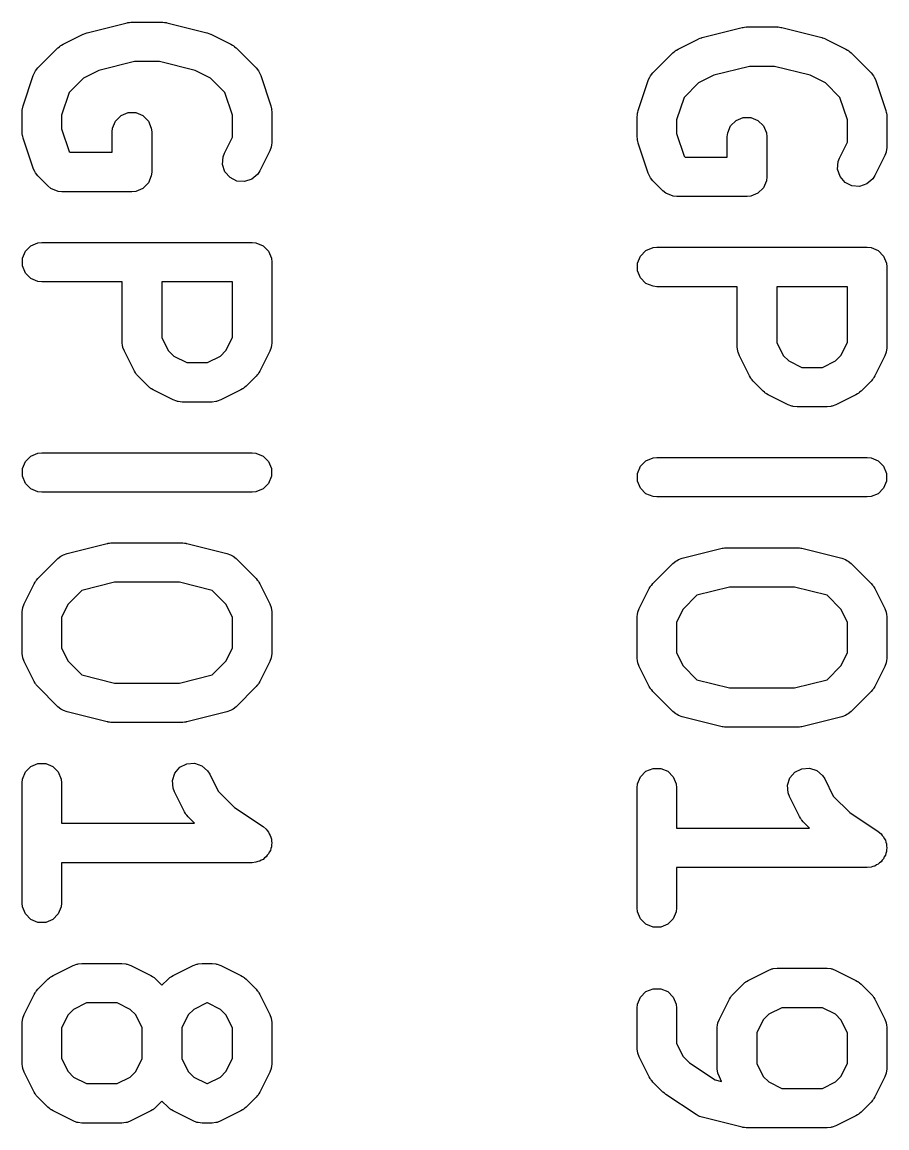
# Model space of a CAD drawing. Extents: x 90.4 to 161.7, y -143.1 to -81.8.
# Drawn here: x 116.816 to 120.106, y -139.76 to -135.553 of the extents above; entities that cross this region are included whole.
import ezdxf

# ---------------------------------------------------------------- set-up
doc = ezdxf.new("R2010")
doc.units = 0
doc.layers.add('BLACK', color=7, linetype='CONTINUOUS')

msp = doc.modelspace()

# ---------------------------------------------------------------- linework, layer by layer
at = {"layer": 'BLACK', "linetype": 'CONTINUOUS'}
for p, q in [((117.063504, -135.593803), (117.215886, -135.555707)), ((117.215886, -135.555707), (117.218422, -135.555331)), ((117.218422, -135.555331), (117.219444, -135.554909)), ((117.219444, -135.554909), (117.224956, -135.554366)), ((117.224956, -135.554366), (117.23043, -135.553557)), ((117.23043, -135.553557), (117.231522, -135.553719)), ((117.231522, -135.553719), (117.234076, -135.553468)), ((117.234076, -135.553468), (117.348362, -135.553468)), ((117.348362, -135.553468), (117.350915, -135.553719)), ((117.350915, -135.553719), (117.352008, -135.553557)), ((117.352008, -135.553557), (117.357482, -135.554366)), ((117.357482, -135.554366), (117.362994, -135.554909)), ((117.362994, -135.554909), (117.364014, -135.555331)), ((117.364014, -135.555331), (117.366553, -135.555707)), ((117.366553, -135.555707), (117.518934, -135.593803)), ((119.403302, -135.612224), (119.555684, -135.574128)), ((119.555684, -135.574128), (119.55822, -135.573752)), ((119.55822, -135.573752), (119.559242, -135.57333)), ((119.559242, -135.57333), (119.564754, -135.572787)), ((119.564754, -135.572787), (119.570228, -135.571978)), ((119.570228, -135.571978), (119.57132, -135.57214)), ((119.57132, -135.57214), (119.573874, -135.571889)), ((119.573874, -135.571889), (119.68816, -135.571889)), ((119.68816, -135.571889), (119.690713, -135.57214)), ((119.690713, -135.57214), (119.691806, -135.571978)), ((119.691806, -135.571978), (119.69728, -135.572787)), ((119.69728, -135.572787), (119.702792, -135.57333)), ((119.702792, -135.57333), (119.703812, -135.573752)), ((119.703812, -135.573752), (119.706351, -135.574128)), ((119.706351, -135.574128), (119.858732, -135.612224)), ((116.971964, -135.637577), (117.048154, -135.599482)), ((117.048154, -135.599482), (117.049223, -135.599072)), ((117.049223, -135.599072), (117.049659, -135.59875)), ((117.049659, -135.59875), (117.05581, -135.596551)), ((117.05581, -135.596551), (117.061886, -135.594227)), ((117.061886, -135.594227), (117.062424, -135.594188)), ((117.062424, -135.594188), (117.063504, -135.593803)), ((117.518934, -135.593803), (117.520013, -135.594188)), ((117.520013, -135.594188), (117.520552, -135.594227)), ((117.520552, -135.594227), (117.526627, -135.596551)), ((117.526627, -135.596551), (117.532779, -135.59875)), ((117.532779, -135.59875), (117.533214, -135.599072)), ((117.533214, -135.599072), (117.534284, -135.599482)), ((117.534284, -135.599482), (117.610475, -135.637577)), ((119.311762, -135.655998), (119.387952, -135.617903)), ((119.387952, -135.617903), (119.389021, -135.617493)), ((119.389021, -135.617493), (119.389457, -135.617171)), ((119.389457, -135.617171), (119.395608, -135.614972)), ((119.395608, -135.614972), (119.401684, -135.612648)), ((119.401684, -135.612648), (119.402222, -135.612609)), ((119.402222, -135.612609), (119.403302, -135.612224)), ((119.858732, -135.612224), (119.859811, -135.612609)), ((119.859811, -135.612609), (119.86035, -135.612648)), ((119.86035, -135.612648), (119.866425, -135.614972)), ((119.866425, -135.614972), (119.872577, -135.617171)), ((119.872577, -135.617171), (119.873012, -135.617493)), ((119.873012, -135.617493), (119.874082, -135.617903)), ((119.874082, -135.617903), (119.950273, -135.655998)), ((116.876282, -135.727816), (116.952472, -135.651626)), ((116.952472, -135.651626), (116.958222, -135.646905)), ((116.958222, -135.646905), (116.959521, -135.645409)), ((116.959521, -135.645409), (116.961775, -135.643989)), ((116.961775, -135.643989), (116.963837, -135.642298)), ((116.963837, -135.642298), (116.965669, -135.641539)), ((116.965669, -135.641539), (116.971964, -135.637577)), ((117.610475, -135.637577), (117.616774, -135.641541)), ((117.616774, -135.641541), (117.618602, -135.642299)), ((117.618602, -135.642299), (117.620658, -135.643987)), ((117.620658, -135.643987), (117.622918, -135.645409)), ((117.622918, -135.645409), (117.624217, -135.646907)), ((117.624217, -135.646907), (117.629967, -135.651626)), ((117.629967, -135.651626), (117.706157, -135.727816)), ((119.303635, -135.660719), (119.305467, -135.65996)), ((119.305467, -135.65996), (119.311762, -135.655998)), ((119.950273, -135.655998), (119.956572, -135.659962)), ((119.956572, -135.659962), (119.9584, -135.66072)), ((119.21608, -135.746237), (119.29227, -135.670047)), ((119.29227, -135.670047), (119.29802, -135.665326)), ((119.29802, -135.665326), (119.299319, -135.66383)), ((119.299319, -135.66383), (119.301573, -135.66241)), ((119.301573, -135.66241), (119.303635, -135.660719)), ((119.9584, -135.66072), (119.960456, -135.662408)), ((119.960456, -135.662408), (119.962716, -135.66383)), ((119.962716, -135.66383), (119.964015, -135.665328)), ((119.964015, -135.665328), (119.969765, -135.670047)), ((119.969765, -135.670047), (120.045955, -135.746237)), ((116.858164, -135.757132), (116.864158, -135.743706)), ((116.864158, -135.743706), (116.865924, -135.741669)), ((116.865924, -135.741669), (116.866955, -135.739181)), ((116.866955, -135.739181), (116.876282, -135.727816)), ((117.10787, -135.737328), (117.049932, -135.766298)), ((117.243311, -135.703468), (117.10787, -135.737328)), ((117.339127, -135.703468), (117.243311, -135.703468)), ((117.474567, -135.737328), (117.339127, -135.703468)), ((117.532507, -135.766298), (117.474567, -135.737328)), ((117.706157, -135.727816), (117.715485, -135.739181)), ((117.715485, -135.739181), (117.716517, -135.741673)), ((117.716517, -135.741673), (117.718281, -135.743707)), ((117.718281, -135.743707), (117.724275, -135.757132)), ((119.583109, -135.721889), (119.447668, -135.755749)), ((119.678925, -135.721889), (119.583109, -135.721889)), ((119.814365, -135.755749), (119.678925, -135.721889)), ((116.820068, -135.871418), (116.858164, -135.757132)), ((117.049932, -135.766298), (116.994867, -135.821362)), ((117.587571, -135.821362), (117.532507, -135.766298)), ((117.724275, -135.757132), (117.76237, -135.871418)), ((119.159866, -135.889839), (119.197962, -135.775553)), ((119.197962, -135.775553), (119.203956, -135.762127)), ((119.203956, -135.762127), (119.205722, -135.76009)), ((119.205722, -135.76009), (119.206753, -135.757602)), ((119.206753, -135.757602), (119.21608, -135.746237)), ((119.38973, -135.784719), (119.334665, -135.839783)), ((119.447668, -135.755749), (119.38973, -135.784719)), ((119.872305, -135.784719), (119.814365, -135.755749)), ((119.927369, -135.839783), (119.872305, -135.784719)), ((120.045955, -135.746237), (120.055283, -135.757602)), ((120.055283, -135.757602), (120.056315, -135.760094)), ((120.056315, -135.760094), (120.058079, -135.762128)), ((120.058079, -135.762128), (120.064073, -135.775553)), ((120.064073, -135.775553), (120.102168, -135.889839)), ((116.994867, -135.821362), (116.966219, -135.907305)), ((117.616219, -135.907304), (117.587571, -135.821362)), ((119.334665, -135.839783), (119.306017, -135.925726)), ((119.956017, -135.925725), (119.927369, -135.839783)), ((116.816219, -135.895135), (116.816948, -135.887729)), ((116.816219, -135.971326), (116.816219, -135.895135)), ((116.816808, -135.885754), (116.817398, -135.883156)), ((116.816948, -135.887729), (116.816808, -135.885754)), ((116.817398, -135.883156), (116.81766, -135.880503)), ((116.81766, -135.880503), (116.818418, -135.878672)), ((116.818418, -135.878672), (116.820068, -135.871418)), ((116.966219, -135.907305), (116.966219, -135.959154)), ((117.171716, -135.929658), (117.192408, -135.908966)), ((117.192408, -135.908966), (117.219444, -135.897767)), ((117.219444, -135.897767), (117.248708, -135.897767)), ((117.248708, -135.897767), (117.275744, -135.908966)), ((117.275744, -135.908966), (117.296436, -135.929658)), ((117.616219, -135.991716), (117.616219, -135.907304)), ((117.76237, -135.871418), (117.764019, -135.878671)), ((117.764019, -135.878671), (117.764778, -135.880503)), ((117.764778, -135.880503), (117.765039, -135.883157)), ((117.765039, -135.883157), (117.76563, -135.885755)), ((117.76563, -135.885755), (117.765489, -135.887729)), ((117.765489, -135.887729), (117.766219, -135.895135)), ((117.766219, -135.895135), (117.766219, -136.009421)), ((119.156017, -135.913556), (119.156746, -135.90615)), ((119.156606, -135.904175), (119.157196, -135.901577)), ((119.156746, -135.90615), (119.156606, -135.904175)), ((119.157196, -135.901577), (119.157458, -135.898924)), ((119.157458, -135.898924), (119.158216, -135.897093)), ((119.158216, -135.897093), (119.159866, -135.889839)), ((120.102168, -135.889839), (120.103817, -135.897092)), ((120.103817, -135.897092), (120.104576, -135.898924)), ((120.104576, -135.898924), (120.104837, -135.901578)), ((120.104837, -135.901578), (120.105428, -135.904176)), ((120.105428, -135.904176), (120.105287, -135.90615)), ((120.105287, -135.90615), (120.106017, -135.913556)), ((117.160517, -135.956694), (117.171716, -135.929658)), ((117.296436, -135.929658), (117.307635, -135.956694)), ((119.156017, -135.989747), (119.156017, -135.913556)), ((119.306017, -135.925726), (119.306017, -135.977575)), ((119.500315, -135.975115), (119.511514, -135.948079)), ((119.511514, -135.948079), (119.532206, -135.927387)), ((119.532206, -135.927387), (119.559242, -135.916188)), ((119.559242, -135.916188), (119.588506, -135.916188)), ((119.588506, -135.916188), (119.615542, -135.927387)), ((119.615542, -135.927387), (119.636234, -135.948079)), ((119.636234, -135.948079), (119.647433, -135.975115)), ((119.956017, -136.010137), (119.956017, -135.925725)), ((120.106017, -135.913556), (120.106017, -136.027842)), ((116.816948, -135.978731), (116.816219, -135.971326)), ((116.816808, -135.980707), (116.816948, -135.978731)), ((116.817398, -135.983304), (116.816808, -135.980707)), ((116.81766, -135.985958), (116.817398, -135.983304)), ((116.818418, -135.987788), (116.81766, -135.985958)), ((116.820068, -135.995044), (116.818418, -135.987788)), ((116.858164, -136.109328), (116.820068, -135.995044)), ((116.966219, -135.959154), (116.994867, -136.045097)), ((117.159076, -135.971326), (117.160517, -135.956694)), ((117.159076, -136.048707), (117.159076, -135.971326)), ((117.307635, -135.956694), (117.309076, -135.971326)), ((117.309076, -135.971326), (117.309076, -136.123707)), ((117.586042, -136.05207), (117.616219, -135.991716)), ((119.156746, -135.997152), (119.156017, -135.989747)), ((119.306017, -135.977575), (119.334665, -136.063518)), ((119.498874, -135.989747), (119.500315, -135.975115)), ((119.498874, -136.067128), (119.498874, -135.989747)), ((119.647433, -135.975115), (119.648874, -135.989747)), ((119.648874, -135.989747), (119.648874, -136.142128)), ((117.763556, -136.02923), (117.758301, -136.042962)), ((117.763746, -136.026542), (117.763556, -136.02923)), ((117.764778, -136.024053), (117.763746, -136.026542)), ((117.766219, -136.009421), (117.764778, -136.024053)), ((119.156606, -135.999128), (119.156746, -135.997152)), ((119.157196, -136.001725), (119.156606, -135.999128)), ((119.157458, -136.004379), (119.157196, -136.001725)), ((119.158216, -136.006209), (119.157458, -136.004379)), ((119.159866, -136.013465), (119.158216, -136.006209)), ((119.197962, -136.127749), (119.159866, -136.013465)), ((119.92584, -136.070491), (119.956017, -136.010137)), ((120.106017, -136.027842), (120.104576, -136.042474)), ((116.994867, -136.045097), (116.998477, -136.048707)), ((116.998477, -136.048707), (117.159076, -136.048707)), ((117.578713, -136.094992), (117.580787, -136.065802)), ((117.580787, -136.065802), (117.586042, -136.05207)), ((117.758301, -136.042962), (117.720206, -136.119152)), ((119.334665, -136.063518), (119.338275, -136.067128)), ((119.338275, -136.067128), (119.498874, -136.067128)), ((119.920585, -136.084223), (119.92584, -136.070491)), ((120.098099, -136.061383), (120.060004, -136.137573)), ((120.103354, -136.047651), (120.098099, -136.061383)), ((120.103544, -136.044963), (120.103354, -136.047651)), ((120.104576, -136.042474), (120.103544, -136.044963)), ((116.864158, -136.122754), (116.858164, -136.109328)), ((116.865923, -136.124789), (116.864158, -136.122754)), ((117.587967, -136.122753), (117.578713, -136.094992)), ((117.60714, -136.144861), (117.587967, -136.122753)), ((117.720206, -136.119152), (117.712374, -136.131595)), ((119.918511, -136.113413), (119.920585, -136.084223)), ((119.927765, -136.141174), (119.918511, -136.113413)), ((116.866954, -136.127278), (116.865923, -136.124789)), ((116.876281, -136.138643), (116.866954, -136.127278)), ((116.914376, -136.176739), (116.876281, -136.138643)), ((117.307635, -136.138339), (117.296436, -136.165375)), ((117.309076, -136.123707), (117.307635, -136.138339)), ((117.633315, -136.157948), (117.60714, -136.144861)), ((117.662505, -136.160022), (117.633315, -136.157948)), ((117.690266, -136.150768), (117.662505, -136.160022)), ((117.712374, -136.131595), (117.690266, -136.150768)), ((119.203956, -136.141175), (119.197962, -136.127749)), ((119.205721, -136.14321), (119.203956, -136.141175)), ((119.206752, -136.145699), (119.205721, -136.14321)), ((119.216079, -136.157064), (119.206752, -136.145699)), ((119.254174, -136.19516), (119.216079, -136.157064)), ((119.647433, -136.15676), (119.636234, -136.183796)), ((119.648874, -136.142128), (119.647433, -136.15676)), ((119.946938, -136.163282), (119.927765, -136.141174)), ((119.973113, -136.176369), (119.946938, -136.163282)), ((120.052172, -136.150016), (120.030064, -136.169189)), ((120.060004, -136.137573), (120.052172, -136.150016)), ((116.925741, -136.186067), (116.914376, -136.176739)), ((116.952777, -136.197266), (116.925741, -136.186067)), ((116.952778, -136.197266), (116.952777, -136.197266)), ((116.96741, -136.198707), (116.952778, -136.197266)), ((117.234076, -136.198707), (116.96741, -136.198707)), ((117.248708, -136.197266), (117.234076, -136.198707)), ((117.275744, -136.186067), (117.248708, -136.197266)), ((117.296436, -136.165375), (117.275744, -136.186067)), ((119.265539, -136.204488), (119.254174, -136.19516)), ((119.292575, -136.215687), (119.265539, -136.204488)), ((119.615542, -136.204488), (119.588506, -136.215687)), ((119.636234, -136.183796), (119.615542, -136.204488)), ((120.002303, -136.178443), (119.973113, -136.176369)), ((120.030064, -136.169189), (120.002303, -136.178443)), ((119.292576, -136.215687), (119.292575, -136.215687)), ((119.307208, -136.217128), (119.292576, -136.215687)), ((119.573874, -136.217128), (119.307208, -136.217128)), ((119.588506, -136.215687), (119.573874, -136.217128)), ((116.828859, -136.424896), (116.849551, -136.404204)), ((116.849551, -136.404204), (116.876587, -136.393005)), ((116.876587, -136.393005), (116.891219, -136.391564)), ((116.891219, -136.391564), (117.691219, -136.391564)), ((117.691219, -136.391564), (117.705851, -136.393005)), ((117.705851, -136.393005), (117.732887, -136.404204)), ((117.732887, -136.404204), (117.753579, -136.424896)), ((119.189349, -136.422625), (119.216385, -136.411426)), ((119.216385, -136.411426), (119.231017, -136.409985)), ((119.231017, -136.409985), (120.031017, -136.409985)), ((120.031017, -136.409985), (120.045649, -136.411426)), ((120.045649, -136.411426), (120.072685, -136.422625)), ((116.81766, -136.451932), (116.828859, -136.424896)), ((116.81766, -136.481196), (116.81766, -136.451932)), ((117.753579, -136.424896), (117.764778, -136.451932)), ((117.764778, -136.451932), (117.766219, -136.466564)), ((119.157458, -136.470353), (119.168657, -136.443317)), ((119.168657, -136.443317), (119.189349, -136.422625)), ((120.072685, -136.422625), (120.093377, -136.443317)), ((120.093377, -136.443317), (120.104576, -136.470353)), ((116.828859, -136.508232), (116.81766, -136.481196)), ((117.766219, -136.466564), (117.766219, -136.771326)), ((119.157458, -136.499617), (119.157458, -136.470353)), ((119.168657, -136.526653), (119.157458, -136.499617)), ((120.104576, -136.470353), (120.106017, -136.484985)), ((120.106017, -136.484985), (120.106017, -136.789747)), ((116.849551, -136.528924), (116.828859, -136.508232)), ((116.876587, -136.540123), (116.849551, -136.528924)), ((116.891219, -136.541564), (116.876587, -136.540123)), ((117.197172, -136.541564), (116.891219, -136.541564)), ((117.197172, -136.771326), (117.197172, -136.541564)), ((117.616219, -136.541564), (117.347172, -136.541564)), ((117.347172, -136.541564), (117.347172, -136.753621)), ((117.616219, -136.753621), (117.616219, -136.541564)), ((119.189349, -136.547345), (119.168657, -136.526653)), ((119.216385, -136.558544), (119.189349, -136.547345)), ((119.231017, -136.559985), (119.216385, -136.558544)), ((119.53697, -136.559985), (119.231017, -136.559985)), ((119.53697, -136.789747), (119.53697, -136.559985)), ((119.956017, -136.559985), (119.68697, -136.559985)), ((119.68697, -136.559985), (119.68697, -136.772042)), ((119.956017, -136.772042), (119.956017, -136.559985)), ((117.347172, -136.753621), (117.371906, -136.803089)), ((117.591485, -136.803089), (117.616219, -136.753621)), ((117.198613, -136.785958), (117.197172, -136.771326)), ((117.199644, -136.788447), (117.198613, -136.785958)), ((117.199835, -136.791135), (117.199644, -136.788447)), ((117.20509, -136.804867), (117.199835, -136.791135)), ((117.763556, -136.791135), (117.758301, -136.804867)), ((117.763746, -136.788447), (117.763556, -136.791135)), ((117.764778, -136.785958), (117.763746, -136.788447)), ((117.766219, -136.771326), (117.764778, -136.785958)), ((119.538411, -136.804379), (119.53697, -136.789747)), ((119.68697, -136.772042), (119.711704, -136.82151)), ((119.931283, -136.82151), (119.956017, -136.772042)), ((120.106017, -136.789747), (120.104576, -136.804379)), ((117.243185, -136.881057), (117.20509, -136.804867)), ((117.371906, -136.803089), (117.392789, -136.823972)), ((117.392789, -136.823972), (117.442258, -136.848707)), ((117.521133, -136.848707), (117.570602, -136.823971)), ((117.570602, -136.823971), (117.591485, -136.803089)), ((117.758301, -136.804867), (117.720206, -136.881057)), ((119.539442, -136.806868), (119.538411, -136.804379)), ((119.539633, -136.809556), (119.539442, -136.806868)), ((119.544888, -136.823288), (119.539633, -136.809556)), ((119.582983, -136.899478), (119.544888, -136.823288)), ((119.711704, -136.82151), (119.732587, -136.842393)), ((119.9104, -136.842392), (119.931283, -136.82151)), ((120.098099, -136.823288), (120.060004, -136.899478)), ((120.103354, -136.809556), (120.098099, -136.823288)), ((120.103544, -136.806868), (120.103354, -136.809556)), ((120.104576, -136.804379), (120.103544, -136.806868)), ((117.442258, -136.848707), (117.521133, -136.848707)), ((119.732587, -136.842393), (119.782056, -136.867128)), ((119.782056, -136.867128), (119.860931, -136.867128)), ((119.860931, -136.867128), (119.9104, -136.842392)), ((117.247149, -136.887356), (117.243185, -136.881057)), ((117.247907, -136.889184), (117.247149, -136.887356)), ((117.249595, -136.89124), (117.247907, -136.889184)), ((117.251017, -136.8935), (117.249595, -136.89124)), ((117.252515, -136.894799), (117.251017, -136.8935)), ((117.257234, -136.900549), (117.252515, -136.894799)), ((117.295329, -136.938644), (117.257234, -136.900549)), ((117.706157, -136.900549), (117.668062, -136.938644)), ((117.710875, -136.894799), (117.706157, -136.900549)), ((117.712374, -136.8935), (117.710875, -136.894799)), ((117.713795, -136.89124), (117.712374, -136.8935)), ((117.715484, -136.889184), (117.713795, -136.89124)), ((117.716241, -136.887356), (117.715484, -136.889184)), ((117.720206, -136.881057), (117.716241, -136.887356)), ((119.586947, -136.905777), (119.582983, -136.899478)), ((119.587705, -136.907605), (119.586947, -136.905777)), ((119.589393, -136.909661), (119.587705, -136.907605)), ((119.590815, -136.911921), (119.589393, -136.909661)), ((119.592313, -136.91322), (119.590815, -136.911921)), ((119.597032, -136.91897), (119.592313, -136.91322)), ((119.635127, -136.957065), (119.597032, -136.91897)), ((120.045955, -136.91897), (120.00786, -136.957065)), ((120.050673, -136.91322), (120.045955, -136.91897)), ((120.052172, -136.911921), (120.050673, -136.91322)), ((120.053593, -136.909661), (120.052172, -136.911921)), ((120.055282, -136.907605), (120.053593, -136.909661)), ((120.056039, -136.905777), (120.055282, -136.907605)), ((120.060004, -136.899478), (120.056039, -136.905777)), ((117.301081, -136.943364), (117.295329, -136.938644)), ((117.302378, -136.94486), (117.301081, -136.943364)), ((117.304632, -136.946279), (117.302378, -136.94486)), ((117.306694, -136.947971), (117.304632, -136.946279)), ((117.308524, -136.948729), (117.306694, -136.947971)), ((117.314821, -136.952693), (117.308524, -136.948729)), ((117.391011, -136.990789), (117.314821, -136.952693)), ((117.64857, -136.952693), (117.572379, -136.990789)), ((117.654866, -136.948729), (117.64857, -136.952693)), ((117.656697, -136.947971), (117.654866, -136.948729)), ((117.658758, -136.946279), (117.656697, -136.947971)), ((117.661013, -136.94486), (117.658758, -136.946279)), ((117.662309, -136.943364), (117.661013, -136.94486)), ((117.668062, -136.938644), (117.662309, -136.943364)), ((119.640879, -136.961785), (119.635127, -136.957065)), ((119.642176, -136.963281), (119.640879, -136.961785)), ((119.64443, -136.9647), (119.642176, -136.963281)), ((120.000811, -136.963281), (119.998556, -136.9647)), ((120.002107, -136.961785), (120.000811, -136.963281)), ((120.00786, -136.957065), (120.002107, -136.961785)), ((117.404743, -136.996044), (117.391011, -136.990789)), ((117.407432, -136.996235), (117.404743, -136.996044)), ((117.409921, -136.997266), (117.407432, -136.996235)), ((117.424553, -136.998707), (117.409921, -136.997266)), ((117.538838, -136.998707), (117.424553, -136.998707)), ((117.55347, -136.997266), (117.538838, -136.998707)), ((117.555958, -136.996235), (117.55347, -136.997266)), ((117.558648, -136.996044), (117.555958, -136.996235)), ((117.572379, -136.990789), (117.558648, -136.996044)), ((119.646492, -136.966392), (119.64443, -136.9647)), ((119.648322, -136.96715), (119.646492, -136.966392)), ((119.654619, -136.971114), (119.648322, -136.96715)), ((119.730809, -137.00921), (119.654619, -136.971114)), ((119.988368, -136.971114), (119.912177, -137.00921)), ((119.994664, -136.96715), (119.988368, -136.971114)), ((119.996495, -136.966392), (119.994664, -136.96715)), ((119.998556, -136.9647), (119.996495, -136.966392)), ((119.744541, -137.014465), (119.730809, -137.00921)), ((119.74723, -137.014656), (119.744541, -137.014465)), ((119.749719, -137.015687), (119.74723, -137.014656)), ((119.764351, -137.017128), (119.749719, -137.015687)), ((119.878636, -137.017128), (119.764351, -137.017128)), ((119.893268, -137.015687), (119.878636, -137.017128)), ((119.895756, -137.014656), (119.893268, -137.015687)), ((119.898446, -137.014465), (119.895756, -137.014656)), ((119.912177, -137.00921), (119.898446, -137.014465)), ((116.828859, -137.224896), (116.849551, -137.204204)), ((116.849551, -137.204204), (116.876587, -137.193005)), ((116.876587, -137.193005), (116.891219, -137.191564)), ((116.891219, -137.191564), (117.691219, -137.191564)), ((117.691219, -137.191564), (117.705851, -137.193005)), ((117.705851, -137.193005), (117.732887, -137.204204)), ((117.732887, -137.204204), (117.753579, -137.224896)), ((119.189349, -137.222625), (119.216385, -137.211426)), ((119.216385, -137.211426), (119.231017, -137.209985)), ((119.231017, -137.209985), (120.031017, -137.209985)), ((120.031017, -137.209985), (120.045649, -137.211426)), ((120.045649, -137.211426), (120.072685, -137.222625)), ((116.81766, -137.251932), (116.828859, -137.224896)), ((116.81766, -137.281196), (116.81766, -137.251932)), ((117.753579, -137.224896), (117.764778, -137.251932)), ((117.764778, -137.251932), (117.764778, -137.281196)), ((119.157458, -137.270353), (119.168657, -137.243317)), ((119.168657, -137.243317), (119.189349, -137.222625)), ((120.072685, -137.222625), (120.093377, -137.243317)), ((120.093377, -137.243317), (120.104576, -137.270353)), ((116.828859, -137.308232), (116.81766, -137.281196)), ((117.764778, -137.281196), (117.753579, -137.308232)), ((119.157458, -137.299617), (119.157458, -137.270353)), ((119.168657, -137.326653), (119.157458, -137.299617)), ((120.104576, -137.299617), (120.093377, -137.326653)), ((120.104576, -137.270353), (120.104576, -137.299617)), ((116.849551, -137.328924), (116.828859, -137.308232)), ((116.876587, -137.340123), (116.849551, -137.328924)), ((116.891219, -137.341564), (116.876587, -137.340123)), ((117.691219, -137.341564), (116.891219, -137.341564)), ((117.705851, -137.340123), (117.691219, -137.341564)), ((117.732887, -137.328924), (117.705851, -137.340123)), ((117.753579, -137.308232), (117.732887, -137.328924)), ((119.189349, -137.347345), (119.168657, -137.326653)), ((120.093377, -137.326653), (120.072685, -137.347345)), ((119.216385, -137.358544), (119.189349, -137.347345)), ((119.231017, -137.359985), (119.216385, -137.358544)), ((120.031017, -137.359985), (119.231017, -137.359985)), ((120.045649, -137.358544), (120.031017, -137.359985)), ((120.072685, -137.347345), (120.045649, -137.358544)), ((116.987314, -137.574755), (117.139696, -137.536659)), ((117.139696, -137.536659), (117.142232, -137.536283)), ((117.142232, -137.536283), (117.143254, -137.535861)), ((117.143254, -137.535861), (117.148766, -137.535318)), ((117.148766, -137.535318), (117.15424, -137.534509)), ((117.15424, -137.534509), (117.155332, -137.534671)), ((117.155332, -137.534671), (117.157886, -137.53442)), ((117.157886, -137.53442), (117.424553, -137.53442)), ((117.424553, -137.53442), (117.427106, -137.534671)), ((117.427106, -137.534671), (117.428199, -137.534509)), ((117.428199, -137.534509), (117.433673, -137.535318)), ((117.433673, -137.535318), (117.439185, -137.535861)), ((117.439185, -137.535861), (117.440205, -137.536283)), ((117.440205, -137.536283), (117.442744, -137.536659)), ((117.442744, -137.536659), (117.595125, -137.574755)), ((119.488564, -137.553739), (119.494038, -137.55293)), ((119.494038, -137.55293), (119.49513, -137.553092)), ((119.49513, -137.553092), (119.497684, -137.552841)), ((119.497684, -137.552841), (119.764351, -137.552841)), ((119.764351, -137.552841), (119.766904, -137.553092)), ((119.766904, -137.553092), (119.767997, -137.55293)), ((119.767997, -137.55293), (119.773471, -137.553739)), ((116.876282, -137.670673), (116.952472, -137.594483)), ((116.952472, -137.594483), (116.963837, -137.585155)), ((116.963837, -137.585155), (116.968989, -137.58302)), ((116.968989, -137.58302), (116.973469, -137.579702)), ((116.973469, -137.579702), (116.987314, -137.574755)), ((117.595125, -137.574755), (117.60897, -137.579702)), ((117.60897, -137.579702), (117.613451, -137.583022)), ((117.613451, -137.583022), (117.618602, -137.585156)), ((117.618602, -137.585156), (117.629967, -137.594483)), ((117.629967, -137.594483), (117.706157, -137.670673)), ((119.313267, -137.598123), (119.327112, -137.593176)), ((119.327112, -137.593176), (119.479494, -137.55508)), ((119.479494, -137.55508), (119.48203, -137.554704)), ((119.48203, -137.554704), (119.483052, -137.554282)), ((119.483052, -137.554282), (119.488564, -137.553739)), ((119.773471, -137.553739), (119.778983, -137.554282)), ((119.778983, -137.554282), (119.780003, -137.554704)), ((119.780003, -137.554704), (119.782542, -137.55508)), ((119.782542, -137.55508), (119.934923, -137.593176)), ((119.934923, -137.593176), (119.948768, -137.598123)), ((119.21608, -137.689094), (119.29227, -137.612904)), ((119.29227, -137.612904), (119.303635, -137.603576)), ((119.303635, -137.603576), (119.308787, -137.601441)), ((119.308787, -137.601441), (119.313267, -137.598123)), ((119.948768, -137.598123), (119.953249, -137.601443)), ((119.953249, -137.601443), (119.9584, -137.603577)), ((119.9584, -137.603577), (119.969765, -137.612904)), ((119.969765, -137.612904), (120.045955, -137.689094)), ((116.868646, -137.679976), (116.870066, -137.677722)), ((116.870066, -137.677722), (116.871561, -137.676425)), ((116.871561, -137.676425), (116.876282, -137.670673)), ((117.706157, -137.670673), (117.710877, -137.676423)), ((117.710877, -137.676423), (117.712374, -137.677722)), ((117.712374, -137.677722), (117.713793, -137.679976)), ((116.824137, -137.766356), (116.862233, -137.690165)), ((116.862233, -137.690165), (116.866196, -137.683868)), ((116.866196, -137.683868), (116.866955, -137.682038)), ((116.866955, -137.682038), (116.868646, -137.679976)), ((117.043848, -137.715238), (116.990954, -137.768132)), ((117.167121, -137.68442), (117.043848, -137.715238)), ((117.415318, -137.68442), (117.167121, -137.68442)), ((117.53859, -137.715238), (117.415318, -137.68442)), ((117.591484, -137.768132), (117.53859, -137.715238)), ((117.713793, -137.679976), (117.715485, -137.682038)), ((117.715485, -137.682038), (117.716243, -137.68387)), ((117.716243, -137.68387), (117.720206, -137.690165)), ((117.720206, -137.690165), (117.758301, -137.766356)), ((119.163935, -137.784777), (119.202031, -137.708586)), ((119.202031, -137.708586), (119.205994, -137.702289)), ((119.205994, -137.702289), (119.206753, -137.700459)), ((119.206753, -137.700459), (119.208444, -137.698397)), ((119.208444, -137.698397), (119.209864, -137.696143)), ((119.209864, -137.696143), (119.211359, -137.694846)), ((119.211359, -137.694846), (119.21608, -137.689094)), ((119.506919, -137.702841), (119.383646, -137.733659)), ((119.755116, -137.702841), (119.506919, -137.702841)), ((119.878388, -137.733659), (119.755116, -137.702841)), ((120.045955, -137.689094), (120.050675, -137.694844)), ((120.050675, -137.694844), (120.052172, -137.696143)), ((120.052172, -137.696143), (120.053591, -137.698397)), ((120.053591, -137.698397), (120.055283, -137.700459)), ((120.055283, -137.700459), (120.056041, -137.702291)), ((120.056041, -137.702291), (120.060004, -137.708586)), ((120.060004, -137.708586), (120.098099, -137.784777)), ((119.383646, -137.733659), (119.330752, -137.786553)), ((119.931282, -137.786553), (119.878388, -137.733659)), ((116.816219, -137.799897), (116.81766, -137.785265)), ((116.816219, -137.952278), (116.816219, -137.799897)), ((116.81766, -137.785265), (116.81869, -137.782776)), ((116.81869, -137.782776), (116.818882, -137.780087)), ((116.818882, -137.780087), (116.824137, -137.766356)), ((116.990954, -137.768132), (116.966219, -137.817602)), ((117.616219, -137.817601), (117.591484, -137.768132)), ((117.758301, -137.766356), (117.763556, -137.780088)), ((117.763556, -137.780088), (117.763746, -137.782775)), ((117.763746, -137.782775), (117.764778, -137.785265)), ((117.764778, -137.785265), (117.766219, -137.799897)), ((117.766219, -137.799897), (117.766219, -137.952278)), ((119.156017, -137.818318), (119.157458, -137.803686)), ((119.157458, -137.803686), (119.158488, -137.801197)), ((119.158488, -137.801197), (119.15868, -137.798508)), ((119.15868, -137.798508), (119.163935, -137.784777)), ((119.330752, -137.786553), (119.306017, -137.836023)), ((119.956017, -137.836022), (119.931282, -137.786553)), ((120.098099, -137.784777), (120.103354, -137.798509)), ((120.103354, -137.798509), (120.103544, -137.801196)), ((120.103544, -137.801196), (120.104576, -137.803686)), ((120.104576, -137.803686), (120.106017, -137.818318)), ((116.966219, -137.817602), (116.966219, -137.934572)), ((117.616219, -137.934573), (117.616219, -137.817601)), ((119.156017, -137.970699), (119.156017, -137.818318)), ((119.306017, -137.836023), (119.306017, -137.952993)), ((119.956017, -137.952994), (119.956017, -137.836022)), ((120.106017, -137.818318), (120.106017, -137.970699)), ((116.81766, -137.96691), (116.816219, -137.952278)), ((116.81869, -137.969398), (116.81766, -137.96691)), ((116.818882, -137.972088), (116.81869, -137.969398)), ((116.824137, -137.98582), (116.818882, -137.972088)), ((116.966219, -137.934572), (116.990953, -137.98404)), ((117.591484, -137.984041), (117.616219, -137.934573)), ((117.763556, -137.972087), (117.758301, -137.985819)), ((117.763746, -137.969399), (117.763556, -137.972087)), ((117.764778, -137.96691), (117.763746, -137.969399)), ((117.766219, -137.952278), (117.764778, -137.96691)), ((119.157458, -137.985331), (119.156017, -137.970699)), ((119.306017, -137.952993), (119.330751, -138.002461)), ((119.931282, -138.002462), (119.956017, -137.952994)), ((120.106017, -137.970699), (120.104576, -137.985331)), ((116.862233, -138.062009), (116.824137, -137.98582)), ((116.990953, -137.98404), (117.043848, -138.036936)), ((117.53859, -138.036936), (117.591484, -137.984041)), ((117.758301, -137.985819), (117.720206, -138.062009)), ((119.158488, -137.987819), (119.157458, -137.985331)), ((119.15868, -137.990509), (119.158488, -137.987819)), ((119.163935, -138.004241), (119.15868, -137.990509)), ((119.202031, -138.08043), (119.163935, -138.004241)), ((119.330751, -138.002461), (119.383646, -138.055357)), ((119.878388, -138.055357), (119.931282, -138.002462)), ((120.098099, -138.00424), (120.060004, -138.08043)), ((120.103354, -137.990508), (120.098099, -138.00424)), ((120.103544, -137.98782), (120.103354, -137.990508)), ((120.104576, -137.985331), (120.103544, -137.98782)), ((117.043848, -138.036936), (117.16712, -138.067754)), ((117.415319, -138.067754), (117.53859, -138.036936)), ((119.383646, -138.055357), (119.506918, -138.086175)), ((119.755117, -138.086175), (119.878388, -138.055357)), ((116.866195, -138.068303), (116.862233, -138.062009)), ((116.866954, -138.070135), (116.866195, -138.068303)), ((116.868647, -138.072197), (116.866954, -138.070135)), ((116.870066, -138.074452), (116.868647, -138.072197)), ((116.871561, -138.075748), (116.870066, -138.074452)), ((116.876282, -138.081501), (116.871561, -138.075748)), ((116.952472, -138.157692), (116.876282, -138.081501)), ((117.16712, -138.067754), (117.415319, -138.067754)), ((117.706158, -138.0815), (117.629967, -138.157692)), ((117.710875, -138.075751), (117.706158, -138.0815)), ((117.712374, -138.074452), (117.710875, -138.075751)), ((117.713795, -138.072193), (117.712374, -138.074452)), ((117.715485, -138.070135), (117.713795, -138.072193)), ((117.716242, -138.068305), (117.715485, -138.070135)), ((117.720206, -138.062009), (117.716242, -138.068305)), ((119.205993, -138.086724), (119.202031, -138.08043)), ((119.206752, -138.088556), (119.205993, -138.086724)), ((119.208445, -138.090618), (119.206752, -138.088556)), ((119.209864, -138.092873), (119.208445, -138.090618)), ((119.211359, -138.094169), (119.209864, -138.092873)), ((119.21608, -138.099922), (119.211359, -138.094169)), ((119.506918, -138.086175), (119.755117, -138.086175)), ((120.050673, -138.094172), (120.045956, -138.099921)), ((120.052172, -138.092873), (120.050673, -138.094172)), ((120.053593, -138.090614), (120.052172, -138.092873)), ((120.055283, -138.088556), (120.053593, -138.090614)), ((120.05604, -138.086726), (120.055283, -138.088556)), ((120.060004, -138.08043), (120.05604, -138.086726)), ((119.29227, -138.176113), (119.21608, -138.099922)), ((120.045956, -138.099921), (119.969765, -138.176113)), ((116.963837, -138.167019), (116.952472, -138.157692)), ((116.968988, -138.169152), (116.963837, -138.167019)), ((116.973469, -138.172473), (116.968988, -138.169152)), ((116.987315, -138.17742), (116.973469, -138.172473)), ((117.139696, -138.215515), (116.987315, -138.17742)), ((117.595124, -138.17742), (117.442743, -138.215515)), ((117.60897, -138.172473), (117.595124, -138.17742)), ((117.613451, -138.169152), (117.60897, -138.172473)), ((117.618602, -138.167019), (117.613451, -138.169152)), ((117.629967, -138.157692), (117.618602, -138.167019)), ((119.303635, -138.18544), (119.29227, -138.176113)), ((119.969765, -138.176113), (119.9584, -138.18544)), ((117.142233, -138.21589), (117.139696, -138.215515)), ((117.143254, -138.216313), (117.142233, -138.21589)), ((117.148756, -138.216854), (117.143254, -138.216313)), ((117.154241, -138.217666), (117.148756, -138.216854)), ((117.155336, -138.217502), (117.154241, -138.217666)), ((117.157886, -138.217754), (117.155336, -138.217502)), ((117.424553, -138.217754), (117.157886, -138.217754)), ((117.427106, -138.217502), (117.424553, -138.217754)), ((117.428198, -138.217665), (117.427106, -138.217502)), ((117.43367, -138.216856), (117.428198, -138.217665)), ((117.439185, -138.216313), (117.43367, -138.216856)), ((117.440206, -138.215889), (117.439185, -138.216313)), ((117.442743, -138.215515), (117.440206, -138.215889)), ((119.308786, -138.187573), (119.303635, -138.18544)), ((119.313267, -138.190894), (119.308786, -138.187573)), ((119.327113, -138.195841), (119.313267, -138.190894)), ((119.479494, -138.233936), (119.327113, -138.195841)), ((119.934922, -138.195841), (119.782541, -138.233936)), ((119.948768, -138.190894), (119.934922, -138.195841)), ((119.953249, -138.187573), (119.948768, -138.190894)), ((119.9584, -138.18544), (119.953249, -138.187573)), ((119.482031, -138.234311), (119.479494, -138.233936)), ((119.483052, -138.234734), (119.482031, -138.234311)), ((119.488554, -138.235275), (119.483052, -138.234734)), ((119.494039, -138.236087), (119.488554, -138.235275)), ((119.495134, -138.235923), (119.494039, -138.236087)), ((119.497684, -138.236175), (119.495134, -138.235923)), ((119.764351, -138.236175), (119.497684, -138.236175)), ((119.766904, -138.235923), (119.764351, -138.236175)), ((119.767996, -138.236086), (119.766904, -138.235923)), ((119.773468, -138.235277), (119.767996, -138.236086)), ((119.778983, -138.234734), (119.773468, -138.235277)), ((119.780004, -138.23431), (119.778983, -138.234734)), ((119.782541, -138.233936), (119.780004, -138.23431)), ((116.828859, -138.405847), (116.849551, -138.385155)), ((116.849551, -138.385155), (116.876587, -138.373956)), ((116.876587, -138.373956), (116.905851, -138.373956)), ((116.905851, -138.373956), (116.932887, -138.385155)), ((116.932887, -138.385155), (116.953579, -138.405847)), ((117.397491, -138.410373), (117.416664, -138.388265)), ((117.416664, -138.388265), (117.442839, -138.375178)), ((117.442839, -138.375178), (117.472029, -138.373104)), ((117.472029, -138.373104), (117.49979, -138.382358)), ((117.49979, -138.382358), (117.521898, -138.401531)), ((119.189349, -138.403576), (119.216385, -138.392377)), ((119.216385, -138.392377), (119.245649, -138.392377)), ((119.245649, -138.392377), (119.272685, -138.403576)), ((119.756462, -138.406686), (119.782637, -138.393599)), ((119.782637, -138.393599), (119.811827, -138.391525)), ((119.811827, -138.391525), (119.839588, -138.400779)), ((116.816219, -138.447515), (116.81766, -138.432883)), ((116.81766, -138.432883), (116.828859, -138.405847)), ((116.953579, -138.405847), (116.964778, -138.432883)), ((116.964778, -138.432883), (116.966219, -138.447515)), ((117.388237, -138.438134), (117.397491, -138.410373)), ((117.521898, -138.401531), (117.52973, -138.413974)), ((117.52973, -138.413974), (117.562382, -138.479278)), ((119.157458, -138.451304), (119.168657, -138.424268)), ((119.168657, -138.424268), (119.189349, -138.403576)), ((119.272685, -138.403576), (119.293377, -138.424268)), ((119.293377, -138.424268), (119.304576, -138.451304)), ((119.728035, -138.456555), (119.737289, -138.428794)), ((119.737289, -138.428794), (119.756462, -138.406686)), ((119.839588, -138.400779), (119.861696, -138.419952)), ((119.861696, -138.419952), (119.869528, -138.432395)), ((119.869528, -138.432395), (119.90218, -138.497699)), ((116.816219, -138.904658), (116.816219, -138.447515)), ((116.966219, -138.447515), (116.966219, -138.601087)), ((117.390311, -138.467324), (117.388237, -138.438134)), ((117.395566, -138.481056), (117.390311, -138.467324)), ((119.156017, -138.465936), (119.157458, -138.451304)), ((119.156017, -138.923079), (119.156017, -138.465936)), ((119.304576, -138.451304), (119.306017, -138.465936)), ((119.306017, -138.465936), (119.306017, -138.619508)), ((119.730109, -138.485745), (119.728035, -138.456555)), ((117.433661, -138.557247), (117.395566, -138.481056)), ((117.562382, -138.479278), (117.624713, -138.54161)), ((119.735364, -138.499477), (119.730109, -138.485745)), ((119.773459, -138.575668), (119.735364, -138.499477)), ((119.90218, -138.497699), (119.964511, -138.560031)), ((117.437625, -138.563546), (117.433661, -138.557247)), ((117.624713, -138.54161), (117.732822, -138.613683)), ((119.964511, -138.560031), (120.07262, -138.632104)), ((116.966219, -138.601087), (117.472058, -138.601087)), ((117.438383, -138.565374), (117.437625, -138.563546)), ((117.440071, -138.56743), (117.438383, -138.565374)), ((117.441493, -138.56969), (117.440071, -138.56743)), ((117.442991, -138.570989), (117.441493, -138.56969)), ((117.44771, -138.576739), (117.442991, -138.570989)), ((117.472058, -138.601087), (117.44771, -138.576739)), ((119.777423, -138.581967), (119.773459, -138.575668)), ((119.778181, -138.583795), (119.777423, -138.581967)), ((119.779869, -138.585851), (119.778181, -138.583795)), ((119.781291, -138.588111), (119.779869, -138.585851)), ((119.782789, -138.58941), (119.781291, -138.588111)), ((119.787508, -138.59516), (119.782789, -138.58941)), ((119.811856, -138.619508), (119.787508, -138.59516)), ((117.732822, -138.613683), (117.732864, -138.613717)), ((117.732864, -138.613717), (117.732887, -138.613727)), ((117.732887, -138.613727), (117.732938, -138.613778)), ((117.732938, -138.613778), (117.744197, -138.622999)), ((117.744197, -138.622999), (117.748328, -138.629168)), ((117.748328, -138.629168), (117.753579, -138.634419)), ((117.753579, -138.634419), (117.756391, -138.641208)), ((117.756391, -138.641208), (117.76048, -138.647314)), ((119.306017, -138.619508), (119.811856, -138.619508)), ((120.07262, -138.632104), (120.072662, -138.632138)), ((120.072662, -138.632138), (120.072685, -138.632148)), ((120.072685, -138.632148), (120.072736, -138.632199)), ((120.072736, -138.632199), (120.083995, -138.64142)), ((120.083995, -138.64142), (120.088126, -138.647589)), ((117.76048, -138.647314), (117.761936, -138.654594)), ((117.761936, -138.654594), (117.764778, -138.661455)), ((117.764778, -138.661455), (117.764778, -138.668804)), ((117.764778, -138.668804), (117.766219, -138.676009)), ((117.766219, -138.676009), (117.764778, -138.683293)), ((117.764778, -138.683293), (117.764778, -138.690719)), ((120.088126, -138.647589), (120.093377, -138.65284)), ((120.093377, -138.65284), (120.096189, -138.659629)), ((120.096189, -138.659629), (120.100278, -138.665735)), ((120.100278, -138.665735), (120.101734, -138.673015)), ((120.101734, -138.673015), (120.104576, -138.679876)), ((120.104576, -138.679876), (120.104576, -138.687225)), ((120.104576, -138.687225), (120.106017, -138.69443)), ((117.744307, -138.729065), (117.738137, -138.733196)), ((117.748383, -138.72295), (117.744307, -138.729065)), ((117.753579, -138.717755), (117.748383, -138.72295)), ((117.75642, -138.710894), (117.753579, -138.717755)), ((117.76054, -138.704716), (117.75642, -138.710894)), ((117.761966, -138.697507), (117.76054, -138.704716)), ((117.764778, -138.690719), (117.761966, -138.697507)), ((120.096218, -138.729315), (120.093377, -138.736176)), ((120.100338, -138.723137), (120.096218, -138.729315)), ((120.101764, -138.715928), (120.100338, -138.723137)), ((120.104576, -138.70914), (120.101764, -138.715928)), ((120.106017, -138.69443), (120.104576, -138.701714)), ((120.104576, -138.701714), (120.104576, -138.70914)), ((117.691219, -138.751087), (116.966219, -138.751087)), ((116.966219, -138.751087), (116.966219, -138.904658)), ((117.691271, -138.751081), (117.691219, -138.751087)), ((117.691297, -138.751087), (117.691271, -138.751081)), ((117.691372, -138.751071), (117.691297, -138.751087)), ((117.705851, -138.749646), (117.691372, -138.751071)), ((117.712711, -138.746804), (117.705851, -138.749646)), ((117.719992, -138.745348), (117.712711, -138.746804)), ((117.726097, -138.741259), (117.719992, -138.745348)), ((117.732887, -138.738447), (117.726097, -138.741259)), ((117.738137, -138.733196), (117.732887, -138.738447)), ((120.031017, -138.769508), (119.306017, -138.769508)), ((119.306017, -138.769508), (119.306017, -138.923079)), ((120.031069, -138.769502), (120.031017, -138.769508)), ((120.031095, -138.769508), (120.031069, -138.769502)), ((120.03117, -138.769492), (120.031095, -138.769508)), ((120.045649, -138.768067), (120.03117, -138.769492)), ((120.052509, -138.765225), (120.045649, -138.768067)), ((120.05979, -138.763769), (120.052509, -138.765225)), ((120.065895, -138.75968), (120.05979, -138.763769)), ((120.072685, -138.756868), (120.065895, -138.75968)), ((120.077935, -138.751617), (120.072685, -138.756868)), ((120.084105, -138.747486), (120.077935, -138.751617)), ((120.088181, -138.741371), (120.084105, -138.747486)), ((120.093377, -138.736176), (120.088181, -138.741371)), ((116.81766, -138.91929), (116.816219, -138.904658)), ((116.828859, -138.946326), (116.81766, -138.91929)), ((116.964778, -138.91929), (116.953579, -138.946326)), ((116.966219, -138.904658), (116.964778, -138.91929)), ((119.157458, -138.937711), (119.156017, -138.923079)), ((119.168657, -138.964747), (119.157458, -138.937711)), ((119.304576, -138.937711), (119.293377, -138.964747)), ((119.306017, -138.923079), (119.304576, -138.937711)), ((116.849551, -138.967018), (116.828859, -138.946326)), ((116.876587, -138.978217), (116.849551, -138.967018)), ((116.905851, -138.978217), (116.876587, -138.978217)), ((116.932887, -138.967018), (116.905851, -138.978217)), ((116.953579, -138.946326), (116.932887, -138.967018)), ((119.189349, -138.985439), (119.168657, -138.964747)), ((119.293377, -138.964747), (119.272685, -138.985439)), ((119.216385, -138.996638), (119.189349, -138.985439)), ((119.245649, -138.996638), (119.216385, -138.996638)), ((119.272685, -138.985439), (119.245649, -138.996638)), ((116.933868, -139.180434), (117.010058, -139.142339)), ((117.010058, -139.142339), (117.02379, -139.137084)), ((117.02379, -139.137084), (117.026476, -139.136893)), ((117.026476, -139.136893), (117.028968, -139.135861)), ((117.028968, -139.135861), (117.0436, -139.13442)), ((117.0436, -139.13442), (117.195981, -139.13442)), ((117.195981, -139.13442), (117.210613, -139.135861)), ((117.210613, -139.135861), (117.213101, -139.136891)), ((117.213101, -139.136891), (117.215791, -139.137083)), ((117.215791, -139.137083), (117.229522, -139.142338)), ((117.229522, -139.142338), (117.305713, -139.180434)), ((117.391011, -139.180434), (117.467201, -139.142339)), ((117.467201, -139.142339), (117.480933, -139.137084)), ((117.480933, -139.137084), (117.483619, -139.136893)), ((117.483619, -139.136893), (117.486111, -139.135861)), ((117.486111, -139.135861), (117.500743, -139.13442)), ((117.500743, -139.13442), (117.538838, -139.13442)), ((117.538838, -139.13442), (117.55347, -139.135861)), ((117.55347, -139.135861), (117.555958, -139.136891)), ((117.555958, -139.136891), (117.558648, -139.137083)), ((117.558648, -139.137083), (117.572379, -139.142338)), ((117.572379, -139.142338), (117.64857, -139.180434)), ((116.914377, -139.194483), (116.920129, -139.189762)), ((116.920129, -139.189762), (116.921426, -139.188267)), ((116.921426, -139.188267), (116.923681, -139.186847)), ((116.923681, -139.186847), (116.925742, -139.185156)), ((116.925742, -139.185156), (116.92757, -139.184398)), ((116.92757, -139.184398), (116.933868, -139.180434)), ((117.305713, -139.180434), (117.312009, -139.184397)), ((117.312009, -139.184397), (117.31384, -139.185156)), ((117.31384, -139.185156), (117.315901, -139.186847)), ((117.315901, -139.186847), (117.318156, -139.188267)), ((117.318156, -139.188267), (117.319452, -139.189762)), ((117.319452, -139.189762), (117.325205, -139.194483)), ((117.371521, -139.194482), (117.377272, -139.189761)), ((117.377272, -139.189761), (117.378569, -139.188267)), ((117.378569, -139.188267), (117.380823, -139.186847)), ((117.380823, -139.186847), (117.382886, -139.185155)), ((117.382886, -139.185155), (117.384716, -139.184396)), ((117.384716, -139.184396), (117.391011, -139.180434)), ((117.64857, -139.180434), (117.654866, -139.184397)), ((117.654866, -139.184397), (117.656697, -139.185156)), ((117.656697, -139.185156), (117.658758, -139.186847)), ((117.658758, -139.186847), (117.661013, -139.188267)), ((117.661013, -139.188267), (117.662309, -139.189762)), ((117.662309, -139.189762), (117.668062, -139.194483)), ((119.578428, -139.198855), (119.654618, -139.16076)), ((119.654618, -139.16076), (119.66835, -139.155505)), ((119.66835, -139.155505), (119.671036, -139.155314)), ((119.671036, -139.155314), (119.673528, -139.154282)), ((119.673528, -139.154282), (119.68816, -139.152841)), ((119.68816, -139.152841), (119.878636, -139.152841)), ((119.878636, -139.152841), (119.893268, -139.154282)), ((119.893268, -139.154282), (119.895756, -139.155312)), ((119.895756, -139.155312), (119.898446, -139.155504)), ((119.898446, -139.155504), (119.912177, -139.160759)), ((119.912177, -139.160759), (119.988368, -139.198855)), ((116.871561, -139.23833), (116.876282, -139.232578)), ((116.876282, -139.232578), (116.914377, -139.194483)), ((117.325205, -139.194483), (117.348362, -139.21764)), ((117.348362, -139.21764), (117.371521, -139.194482)), ((117.668062, -139.194483), (117.706157, -139.232578)), ((117.706157, -139.232578), (117.710875, -139.238327)), ((119.189349, -139.241672), (119.216385, -139.230473)), ((119.216385, -139.230473), (119.245649, -139.230473)), ((119.245649, -139.230473), (119.272685, -139.241672)), ((119.520842, -139.250998), (119.558938, -139.212903)), ((119.558938, -139.212903), (119.564689, -139.208182)), ((119.564689, -139.208182), (119.565986, -139.206688)), ((119.565986, -139.206688), (119.56824, -139.205268)), ((119.56824, -139.205268), (119.570303, -139.203576)), ((119.570303, -139.203576), (119.572133, -139.202817)), ((119.572133, -139.202817), (119.578428, -139.198855)), ((119.988368, -139.198855), (119.994664, -139.202818)), ((119.994664, -139.202818), (119.996495, -139.203577)), ((119.996495, -139.203577), (119.998556, -139.205268)), ((119.998556, -139.205268), (120.000811, -139.206688)), ((120.000811, -139.206688), (120.002107, -139.208183)), ((120.002107, -139.208183), (120.00786, -139.212904)), ((120.00786, -139.212904), (120.045955, -139.250999)), ((116.824137, -139.328259), (116.862233, -139.25207)), ((116.862233, -139.25207), (116.866196, -139.245773)), ((116.866196, -139.245773), (116.866955, -139.243943)), ((116.866955, -139.243943), (116.868646, -139.241881)), ((116.868646, -139.241881), (116.870066, -139.239627)), ((116.870066, -139.239627), (116.871561, -139.23833)), ((117.710875, -139.238327), (117.712374, -139.239627)), ((117.712374, -139.239627), (117.713795, -139.241886)), ((117.713795, -139.241886), (117.715484, -139.243943)), ((117.715484, -139.243943), (117.716241, -139.24577)), ((117.716241, -139.24577), (117.720206, -139.25207)), ((117.720206, -139.25207), (117.758301, -139.32826)), ((119.157458, -139.2894), (119.168657, -139.262364)), ((119.168657, -139.262364), (119.189349, -139.241672)), ((119.272685, -139.241672), (119.293377, -139.262364)), ((119.293377, -139.262364), (119.304576, -139.2894)), ((119.468697, -139.346681), (119.506792, -139.270491)), ((119.506792, -139.270491), (119.510756, -139.264191)), ((119.510756, -139.264191), (119.511514, -139.262364)), ((119.511514, -139.262364), (119.513201, -139.260307)), ((119.513201, -139.260307), (119.514624, -139.258048)), ((119.514624, -139.258048), (119.516123, -139.256747)), ((119.516123, -139.256747), (119.520842, -139.250998)), ((120.045955, -139.250999), (120.050673, -139.256748)), ((120.050673, -139.256748), (120.052172, -139.258048)), ((120.052172, -139.258048), (120.053593, -139.260307)), ((120.053593, -139.260307), (120.055282, -139.262364)), ((120.055282, -139.262364), (120.056039, -139.264191)), ((120.056039, -139.264191), (120.060004, -139.270491)), ((120.060004, -139.270491), (120.098099, -139.346681)), ((117.011836, -139.309155), (116.990953, -139.330039)), ((117.061306, -139.28442), (117.011836, -139.309155)), ((117.178276, -139.28442), (117.061306, -139.28442)), ((117.227745, -139.309155), (117.178276, -139.28442)), ((117.248628, -139.330038), (117.227745, -139.309155)), ((117.468978, -139.309155), (117.448095, -139.330038)), ((117.518449, -139.28442), (117.468978, -139.309155)), ((117.521133, -139.28442), (117.518449, -139.28442)), ((117.570602, -139.309155), (117.521133, -139.28442)), ((117.591485, -139.330038), (117.570602, -139.309155)), ((119.156017, -139.304032), (119.157458, -139.2894)), ((119.156017, -139.456413), (119.156017, -139.304032)), ((119.304576, -139.2894), (119.306017, -139.304032)), ((119.306017, -139.304032), (119.306017, -139.438707)), ((119.705866, -139.302841), (119.656395, -139.327576)), ((119.860931, -139.302841), (119.705866, -139.302841)), ((119.9104, -139.327576), (119.860931, -139.302841)), ((116.816219, -139.361801), (116.81766, -139.347169)), ((116.816219, -139.514182), (116.816219, -139.361801)), ((116.81766, -139.347169), (116.81869, -139.34468)), ((116.81869, -139.34468), (116.818882, -139.341991)), ((116.818882, -139.341991), (116.824137, -139.328259)), ((116.990953, -139.330039), (116.966219, -139.379507)), ((117.273362, -139.379506), (117.248628, -139.330038)), ((117.448095, -139.330038), (117.423362, -139.379506)), ((117.616219, -139.379506), (117.591485, -139.330038)), ((117.758301, -139.32826), (117.763556, -139.341992)), ((117.763556, -139.341992), (117.763746, -139.344679)), ((117.763746, -139.344679), (117.764778, -139.347169)), ((117.764778, -139.347169), (117.766219, -139.361801)), ((117.766219, -139.361801), (117.766219, -139.514182)), ((119.463251, -139.3631), (119.463442, -139.360413)), ((119.463442, -139.360413), (119.468697, -139.346681)), ((119.635512, -139.348459), (119.610779, -139.397927)), ((119.656395, -139.327576), (119.635512, -139.348459)), ((119.931283, -139.348459), (119.9104, -139.327576)), ((119.956017, -139.397927), (119.931283, -139.348459)), ((120.098099, -139.346681), (120.103354, -139.360413)), ((120.103354, -139.360413), (120.103544, -139.3631)), ((116.966219, -139.379507), (116.966219, -139.496476)), ((117.273362, -139.496477), (117.273362, -139.379506)), ((117.423362, -139.379506), (117.423362, -139.496477)), ((117.616219, -139.496477), (117.616219, -139.379506)), ((119.460779, -139.380222), (119.46222, -139.36559)), ((119.460779, -139.532603), (119.460779, -139.380222)), ((119.46222, -139.36559), (119.463251, -139.3631)), ((119.610779, -139.397927), (119.610779, -139.514898)), ((119.956017, -139.514898), (119.956017, -139.397927)), ((120.103544, -139.3631), (120.104576, -139.36559)), ((120.104576, -139.36559), (120.106017, -139.380222)), ((120.106017, -139.380222), (120.106017, -139.532603)), ((119.306017, -139.438707), (119.330751, -139.488175)), ((119.157458, -139.471045), (119.156017, -139.456413)), ((119.158488, -139.473533), (119.157458, -139.471045)), ((119.15868, -139.476223), (119.158488, -139.473533)), ((119.163935, -139.489955), (119.15868, -139.476223)), ((116.81766, -139.528814), (116.816219, -139.514182)), ((116.81869, -139.531302), (116.81766, -139.528814)), ((116.966219, -139.496476), (116.990954, -139.545946)), ((117.248627, -139.545946), (117.273362, -139.496477)), ((117.423362, -139.496477), (117.448095, -139.545945)), ((117.591484, -139.545946), (117.616219, -139.496477)), ((117.764778, -139.528814), (117.763746, -139.531303)), ((117.766219, -139.514182), (117.764778, -139.528814)), ((119.202031, -139.566144), (119.163935, -139.489955)), ((119.330751, -139.488175), (119.354988, -139.512413)), ((119.354988, -139.512413), (119.452285, -139.577278)), ((119.610779, -139.514898), (119.635512, -139.564366)), ((119.931282, -139.564367), (119.956017, -139.514898)), ((116.818882, -139.533992), (116.81869, -139.531302)), ((116.824137, -139.547723), (116.818882, -139.533992)), ((116.862233, -139.623914), (116.824137, -139.547723)), ((116.990954, -139.545946), (117.011837, -139.566829)), ((117.011837, -139.566829), (117.061305, -139.591563)), ((117.178276, -139.591563), (117.227745, -139.566828)), ((117.227745, -139.566828), (117.248627, -139.545946)), ((117.448095, -139.545945), (117.468979, -139.566828)), ((117.468979, -139.566828), (117.518448, -139.591563)), ((117.521133, -139.591563), (117.570602, -139.566828)), ((117.570602, -139.566828), (117.591484, -139.545946)), ((117.758301, -139.547723), (117.720206, -139.623914)), ((117.763556, -139.533991), (117.758301, -139.547723)), ((117.763746, -139.531303), (117.763556, -139.533991)), ((119.205993, -139.572438), (119.202031, -139.566144)), ((119.46222, -139.547235), (119.460779, -139.532603)), ((119.463251, -139.549724), (119.46222, -139.547235)), ((119.463442, -139.552412), (119.463251, -139.549724)), ((119.468697, -139.566144), (119.463442, -139.552412)), ((119.477403, -139.583558), (119.468697, -139.566144)), ((119.635512, -139.564366), (119.656396, -139.585249)), ((119.9104, -139.585249), (119.931282, -139.564367)), ((120.098099, -139.566144), (120.060004, -139.642335)), ((120.103354, -139.552412), (120.098099, -139.566144)), ((120.103544, -139.549724), (120.103354, -139.552412)), ((120.104576, -139.547235), (120.103544, -139.549724)), ((120.106017, -139.532603), (120.104576, -139.547235)), ((117.061305, -139.591563), (117.178276, -139.591563)), ((117.518448, -139.591563), (117.521133, -139.591563)), ((119.206752, -139.57427), (119.205993, -139.572438)), ((119.208445, -139.576333), (119.206752, -139.57427)), ((119.209864, -139.578587), (119.208445, -139.576333)), ((119.211358, -139.579883), (119.209864, -139.578587)), ((119.216079, -139.585635), (119.211358, -139.579883)), ((119.254174, -139.623731), (119.216079, -139.585635)), ((119.452285, -139.577278), (119.477403, -139.583558)), ((119.656396, -139.585249), (119.705865, -139.609984)), ((119.705865, -139.609984), (119.860931, -139.609984)), ((119.860931, -139.609984), (119.9104, -139.585249)), ((116.866196, -139.63021), (116.862233, -139.623914)), ((116.866955, -139.632041), (116.866196, -139.63021)), ((116.868646, -139.634102), (116.866955, -139.632041)), ((116.870066, -139.636357), (116.868646, -139.634102)), ((116.871561, -139.637653), (116.870066, -139.636357)), ((116.876282, -139.643406), (116.871561, -139.637653)), ((116.914377, -139.681501), (116.876282, -139.643406)), ((117.706157, -139.643406), (117.668062, -139.681501)), ((117.710875, -139.637656), (117.706157, -139.643406)), ((117.712374, -139.636357), (117.710875, -139.637656)), ((117.713795, -139.634097), (117.712374, -139.636357)), ((117.715484, -139.632041), (117.713795, -139.634097)), ((117.716241, -139.630213), (117.715484, -139.632041)), ((117.720206, -139.623914), (117.716241, -139.630213)), ((119.254215, -139.623764), (119.254174, -139.623731)), ((119.25423, -139.623787), (119.254215, -139.623764)), ((119.259879, -139.628414), (119.25423, -139.623787)), ((119.265539, -139.633059), (119.259879, -139.628414)), ((119.265563, -139.633069), (119.265539, -139.633059)), ((119.265605, -139.633103), (119.265563, -139.633069)), ((119.37989, -139.709293), (119.265605, -139.633103)), ((120.050673, -139.656077), (120.045955, -139.661827)), ((120.052172, -139.654778), (120.050673, -139.656077)), ((120.053593, -139.652518), (120.052172, -139.654778)), ((120.055282, -139.650462), (120.053593, -139.652518)), ((120.056039, -139.648634), (120.055282, -139.650462)), ((120.060004, -139.642335), (120.056039, -139.648634)), ((116.920126, -139.686219), (116.914377, -139.681501)), ((116.921426, -139.687718), (116.920126, -139.686219)), ((116.923685, -139.689139), (116.921426, -139.687718)), ((116.925742, -139.690828), (116.923685, -139.689139)), ((116.927569, -139.691585), (116.925742, -139.690828)), ((116.933869, -139.69555), (116.927569, -139.691585)), ((117.010059, -139.733645), (116.933869, -139.69555)), ((117.305713, -139.69555), (117.229522, -139.733645)), ((117.312012, -139.691585), (117.305713, -139.69555)), ((117.31384, -139.690828), (117.312012, -139.691585)), ((117.315896, -139.689139), (117.31384, -139.690828)), ((117.318156, -139.687718), (117.315896, -139.689139)), ((117.319455, -139.686219), (117.318156, -139.687718)), ((117.325205, -139.681501), (117.319455, -139.686219)), ((117.348362, -139.658343), (117.325205, -139.681501)), ((117.371521, -139.681502), (117.348362, -139.658343)), ((117.377269, -139.686219), (117.371521, -139.681502)), ((117.378569, -139.687718), (117.377269, -139.686219)), ((117.380827, -139.689139), (117.378569, -139.687718)), ((117.382886, -139.690829), (117.380827, -139.689139)), ((117.384715, -139.691586), (117.382886, -139.690829)), ((117.391012, -139.69555), (117.384715, -139.691586)), ((117.467202, -139.733645), (117.391012, -139.69555)), ((117.64857, -139.69555), (117.572379, -139.733645)), ((117.654869, -139.691585), (117.64857, -139.69555)), ((117.656697, -139.690828), (117.654869, -139.691585)), ((117.658753, -139.689139), (117.656697, -139.690828)), ((117.661013, -139.687718), (117.658753, -139.689139)), ((117.662312, -139.686219), (117.661013, -139.687718)), ((117.668062, -139.681501), (117.662312, -139.686219)), ((120.045955, -139.661827), (120.00786, -139.699922)), ((117.023791, -139.7389), (117.010059, -139.733645)), ((117.026478, -139.73909), (117.023791, -139.7389)), ((117.028968, -139.740122), (117.026478, -139.73909)), ((117.0436, -139.741563), (117.028968, -139.740122)), ((117.210613, -139.740122), (117.195981, -139.741563)), ((117.213102, -139.73909), (117.210613, -139.740122)), ((117.21579, -139.7389), (117.213102, -139.73909)), ((117.229522, -139.733645), (117.21579, -139.7389)), ((117.480934, -139.7389), (117.467202, -139.733645)), ((117.483621, -139.73909), (117.480934, -139.7389)), ((117.486111, -139.740122), (117.483621, -139.73909)), ((117.500743, -139.741563), (117.486111, -139.740122)), ((117.55347, -139.740122), (117.538838, -139.741563)), ((117.555959, -139.73909), (117.55347, -139.740122)), ((117.558647, -139.7389), (117.555959, -139.73909)), ((117.572379, -139.733645), (117.558647, -139.7389)), ((119.387968, -139.713599), (119.37989, -139.709293)), ((119.389457, -139.714703), (119.387968, -139.713599)), ((119.391216, -139.715331), (119.389457, -139.714703)), ((119.392864, -139.71621), (119.391216, -139.715331)), ((119.39468, -139.716569), (119.392864, -139.71621)), ((119.403303, -139.71965), (119.39468, -139.716569)), ((119.555684, -139.757745), (119.403303, -139.71965)), ((119.988368, -139.713971), (119.912177, -139.752066)), ((119.994667, -139.710006), (119.988368, -139.713971)), ((119.996495, -139.709249), (119.994667, -139.710006)), ((119.998551, -139.70756), (119.996495, -139.709249)), ((120.000811, -139.706139), (119.998551, -139.70756)), ((120.00211, -139.70464), (120.000811, -139.706139)), ((120.00786, -139.699922), (120.00211, -139.70464)), ((117.195981, -139.741563), (117.0436, -139.741563)), ((117.538838, -139.741563), (117.500743, -139.741563)), ((119.558221, -139.75812), (119.555684, -139.757745)), ((119.559242, -139.758543), (119.558221, -139.75812)), ((119.564744, -139.759084), (119.559242, -139.758543)), ((119.570229, -139.759896), (119.564744, -139.759084)), ((119.571324, -139.759732), (119.570229, -139.759896)), ((119.573874, -139.759984), (119.571324, -139.759732)), ((119.878636, -139.759984), (119.573874, -139.759984)), ((119.893268, -139.758543), (119.878636, -139.759984)), ((119.895757, -139.757511), (119.893268, -139.758543)), ((119.898445, -139.757321), (119.895757, -139.757511)), ((119.912177, -139.752066), (119.898445, -139.757321))]:
    msp.add_line(p, q, dxfattribs=at)

doc.saveas('drawing.dxf')
